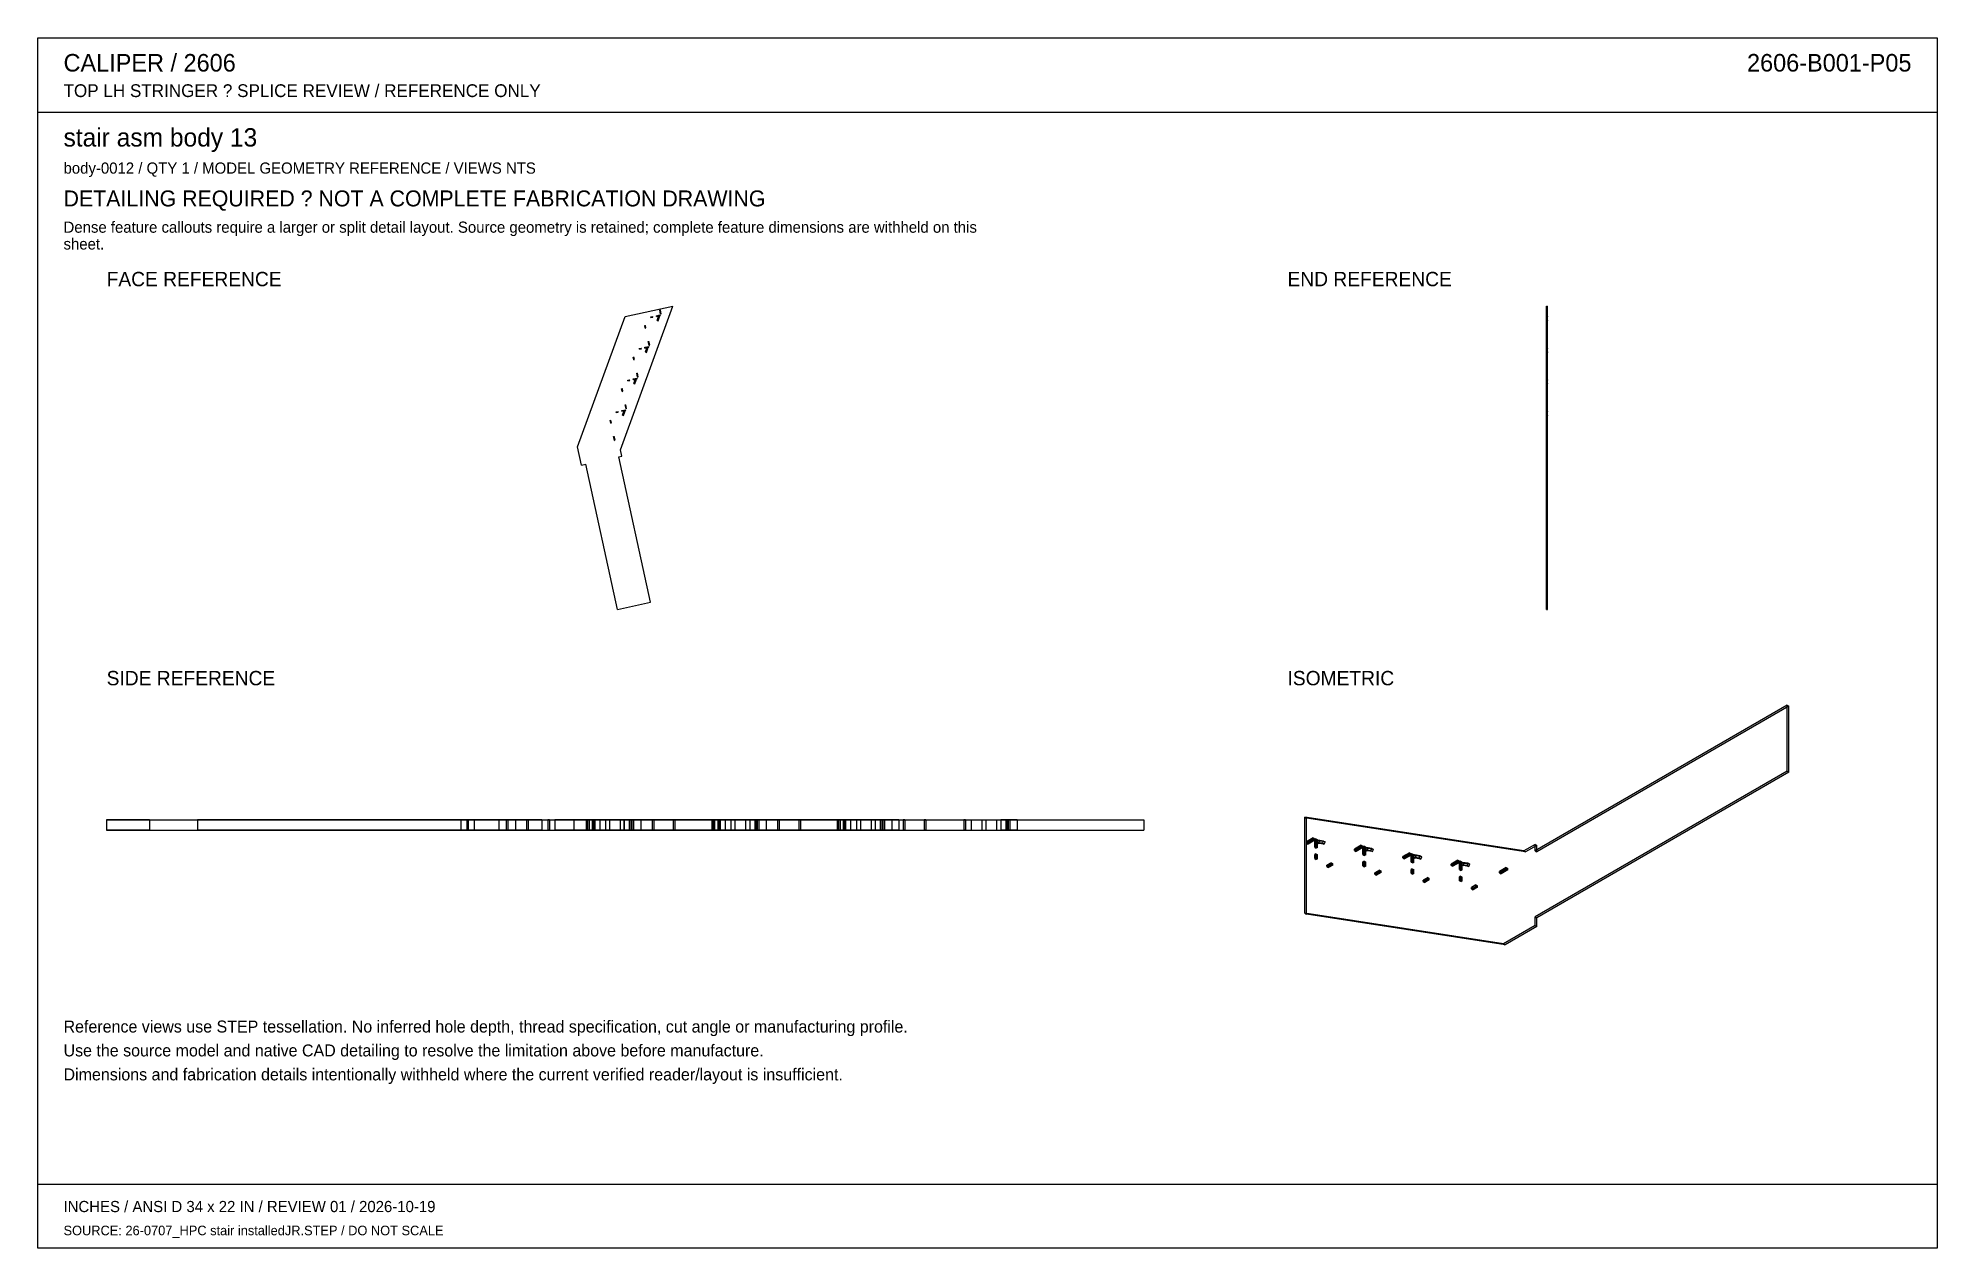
# Model space of a CAD drawing. Header units: inches. Extents: x 0.5 to 33.5, y 0.5 to 21.5.
import ezdxf
from ezdxf.enums import TextEntityAlignment as Align

# ---------------------------------------------------------------- set-up
doc = ezdxf.new("R2010")
doc.units = ezdxf.units.IN
doc.header["$MEASUREMENT"] = 0

msp = doc.modelspace()

# ---------------------------------------------------------------- linework, layer by layer
at = {"layer": 'OUTLINE'}
for p, q in [((0.472, 21.528), (33.528, 21.528)), ((0.472, 0.472), (0.472, 21.528)), ((33.528, 21.528), (33.528, 0.472)), ((0.472, 20.236), (33.528, 20.236)), ((10.612, 14.36), (11.525, 16.861)), ((10.612, 14.36), (11.525, 16.861)), ((10.692, 16.68), (11.525, 16.861)), ((10.692, 16.68), (11.525, 16.861)), ((26.728, 16.68), (26.728, 16.861)), ((26.728, 16.861), (26.745, 16.861)), ((26.728, 14.36), (26.728, 16.861)), ((26.745, 16.68), (26.745, 16.861)), ((26.745, 14.36), (26.745, 16.861)), ((9.864, 14.411), (10.692, 16.68)), ((9.864, 14.411), (10.692, 16.68)), ((11.139, 16.674), (11.173, 16.681)), ((11.139, 16.674), (11.173, 16.681)), ((11.142, 16.662), (11.139, 16.674)), ((11.142, 16.662), (11.139, 16.674)), ((11.142, 16.662), (11.176, 16.669)), ((11.142, 16.662), (11.176, 16.669)), ((11.176, 16.669), (11.173, 16.681)), ((11.176, 16.669), (11.173, 16.681)), ((11.237, 16.695), (11.304, 16.71)), ((11.237, 16.695), (11.304, 16.71)), ((11.239, 16.683), (11.237, 16.695)), ((11.239, 16.683), (11.237, 16.695)), ((11.239, 16.683), (11.306, 16.698)), ((11.239, 16.683), (11.306, 16.698)), ((11.248, 16.614), (11.272, 16.679)), ((11.248, 16.614), (11.272, 16.679)), ((11.248, 16.614), (11.265, 16.608)), ((11.248, 16.614), (11.265, 16.608)), ((11.265, 16.608), (11.289, 16.673)), ((11.265, 16.608), (11.289, 16.673)), ((11.272, 16.679), (11.289, 16.673)), ((11.272, 16.679), (11.289, 16.673)), ((11.296, 16.794), (11.308, 16.797)), ((11.296, 16.794), (11.308, 16.797)), ((11.31, 16.728), (11.296, 16.794)), ((11.31, 16.728), (11.296, 16.794)), ((11.306, 16.698), (11.304, 16.71)), ((11.306, 16.698), (11.304, 16.71)), ((11.322, 16.73), (11.308, 16.797)), ((11.322, 16.73), (11.308, 16.797)), ((11.31, 16.728), (11.322, 16.73)), ((11.31, 16.728), (11.322, 16.73)), ((26.728, 16.794), (26.728, 16.797)), ((26.728, 16.797), (26.745, 16.797)), ((26.728, 16.73), (26.728, 16.797)), ((26.728, 16.728), (26.728, 16.794)), ((26.728, 16.794), (26.745, 16.794)), ((26.728, 16.73), (26.745, 16.73)), ((26.728, 16.728), (26.728, 16.73)), ((26.728, 16.728), (26.745, 16.728)), ((26.728, 16.695), (26.728, 16.71)), ((26.728, 16.71), (26.745, 16.71)), ((26.728, 16.698), (26.728, 16.71)), ((26.728, 16.698), (26.745, 16.698)), ((26.728, 16.683), (26.728, 16.698)), ((26.728, 16.683), (26.728, 16.695)), ((26.728, 16.695), (26.745, 16.695)), ((26.728, 16.683), (26.745, 16.683)), ((26.728, 16.674), (26.728, 16.681)), ((26.728, 16.681), (26.745, 16.681)), ((26.728, 16.669), (26.728, 16.681)), ((26.728, 16.68), (26.745, 16.68)), ((26.728, 14.411), (26.728, 16.68)), ((26.728, 16.679), (26.745, 16.679)), ((26.728, 16.614), (26.728, 16.679)), ((26.728, 16.679), (26.728, 16.673)), ((26.728, 16.662), (26.728, 16.674)), ((26.728, 16.674), (26.745, 16.674)), ((26.728, 16.673), (26.745, 16.673)), ((26.728, 16.608), (26.728, 16.673)), ((26.728, 16.669), (26.745, 16.669)), ((26.728, 16.662), (26.728, 16.669)), ((26.728, 16.662), (26.745, 16.662)), ((26.728, 16.614), (26.728, 16.608)), ((26.728, 16.614), (26.745, 16.614)), ((26.728, 16.608), (26.745, 16.608)), ((26.745, 16.794), (26.745, 16.797)), ((26.745, 16.73), (26.745, 16.797)), ((26.745, 16.728), (26.745, 16.794)), ((26.745, 16.728), (26.745, 16.73)), ((26.745, 16.695), (26.745, 16.71)), ((26.745, 16.698), (26.745, 16.71)), ((26.745, 16.683), (26.745, 16.698)), ((26.745, 16.683), (26.745, 16.695)), ((26.745, 16.674), (26.745, 16.681)), ((26.745, 16.669), (26.745, 16.681)), ((26.745, 14.411), (26.745, 16.68)), ((26.745, 16.614), (26.745, 16.679)), ((26.745, 16.679), (26.745, 16.673)), ((26.745, 16.662), (26.745, 16.674)), ((26.745, 16.608), (26.745, 16.673)), ((26.745, 16.662), (26.745, 16.669)), ((26.745, 16.614), (26.745, 16.608)), ((11.034, 16.524), (11.046, 16.527)), ((11.034, 16.524), (11.046, 16.527)), ((11.044, 16.479), (11.034, 16.524)), ((11.044, 16.479), (11.034, 16.524)), ((11.044, 16.479), (11.055, 16.482)), ((11.044, 16.479), (11.055, 16.482)), ((11.055, 16.482), (11.046, 16.527)), ((11.055, 16.482), (11.046, 16.527)), ((11.095, 16.244), (11.107, 16.246)), ((11.095, 16.244), (11.107, 16.246)), ((11.109, 16.177), (11.095, 16.244)), ((11.109, 16.177), (11.095, 16.244)), ((11.121, 16.18), (11.107, 16.246)), ((11.121, 16.18), (11.107, 16.246)), ((26.728, 16.524), (26.728, 16.527)), ((26.728, 16.527), (26.745, 16.527)), ((26.728, 16.482), (26.728, 16.527)), ((26.728, 16.524), (26.745, 16.524)), ((26.728, 16.479), (26.728, 16.524)), ((26.728, 16.482), (26.745, 16.482)), ((26.728, 16.479), (26.728, 16.482)), ((26.728, 16.479), (26.745, 16.479)), ((26.728, 16.244), (26.728, 16.246)), ((26.728, 16.246), (26.745, 16.246)), ((26.728, 16.18), (26.728, 16.246)), ((26.728, 16.244), (26.745, 16.244)), ((26.728, 16.177), (26.728, 16.244)), ((26.745, 16.524), (26.745, 16.527)), ((26.745, 16.482), (26.745, 16.527)), ((26.745, 16.479), (26.745, 16.524)), ((26.745, 16.479), (26.745, 16.482)), ((26.745, 16.244), (26.745, 16.246)), ((26.745, 16.18), (26.745, 16.246)), ((26.745, 16.177), (26.745, 16.244)), ((10.833, 15.974), (10.845, 15.976)), ((10.833, 15.974), (10.845, 15.976)), ((10.843, 15.929), (10.833, 15.974)), ((10.843, 15.929), (10.833, 15.974)), ((10.843, 15.929), (10.854, 15.931)), ((10.843, 15.929), (10.854, 15.931)), ((10.854, 15.931), (10.845, 15.976)), ((10.854, 15.931), (10.845, 15.976)), ((10.938, 16.123), (10.972, 16.131)), ((10.938, 16.123), (10.972, 16.131)), ((10.941, 16.111), (10.938, 16.123)), ((10.941, 16.111), (10.938, 16.123)), ((10.941, 16.111), (10.975, 16.119)), ((10.941, 16.111), (10.975, 16.119)), ((10.975, 16.119), (10.972, 16.131)), ((10.975, 16.119), (10.972, 16.131)), ((11.036, 16.145), (11.103, 16.159)), ((11.036, 16.145), (11.103, 16.159)), ((11.038, 16.133), (11.036, 16.145)), ((11.038, 16.133), (11.036, 16.145)), ((11.038, 16.133), (11.105, 16.147)), ((11.038, 16.133), (11.105, 16.147)), ((11.047, 16.064), (11.071, 16.128)), ((11.047, 16.064), (11.071, 16.128)), ((11.047, 16.064), (11.065, 16.057)), ((11.047, 16.064), (11.065, 16.057)), ((11.065, 16.057), (11.088, 16.122)), ((11.065, 16.057), (11.088, 16.122)), ((11.071, 16.128), (11.088, 16.122)), ((11.071, 16.128), (11.088, 16.122)), ((11.105, 16.147), (11.103, 16.159)), ((11.105, 16.147), (11.103, 16.159)), ((11.109, 16.177), (11.121, 16.18)), ((11.109, 16.177), (11.121, 16.18)), ((26.728, 16.18), (26.745, 16.18)), ((26.728, 16.177), (26.728, 16.18)), ((26.728, 16.177), (26.745, 16.177)), ((26.728, 16.145), (26.728, 16.159)), ((26.728, 16.159), (26.745, 16.159)), ((26.728, 16.147), (26.728, 16.159)), ((26.728, 16.147), (26.745, 16.147)), ((26.728, 16.133), (26.728, 16.147)), ((26.728, 16.133), (26.728, 16.145)), ((26.728, 16.145), (26.745, 16.145)), ((26.728, 16.133), (26.745, 16.133)), ((26.728, 16.123), (26.728, 16.131)), ((26.728, 16.131), (26.745, 16.131)), ((26.728, 16.119), (26.728, 16.131)), ((26.728, 16.128), (26.745, 16.128)), ((26.728, 16.064), (26.728, 16.128)), ((26.728, 16.128), (26.728, 16.122)), ((26.728, 16.111), (26.728, 16.123)), ((26.728, 16.123), (26.745, 16.123)), ((26.728, 16.122), (26.745, 16.122)), ((26.728, 16.057), (26.728, 16.122)), ((26.728, 16.119), (26.745, 16.119)), ((26.728, 16.111), (26.728, 16.119)), ((26.728, 16.111), (26.745, 16.111)), ((26.728, 16.064), (26.728, 16.057)), ((26.728, 16.064), (26.745, 16.064)), ((26.728, 16.057), (26.745, 16.057)), ((26.728, 15.974), (26.728, 15.976)), ((26.728, 15.976), (26.745, 15.976)), ((26.728, 15.931), (26.728, 15.976)), ((26.728, 15.974), (26.745, 15.974)), ((26.728, 15.929), (26.728, 15.974)), ((26.728, 15.931), (26.745, 15.931)), ((26.728, 15.929), (26.728, 15.931)), ((26.728, 15.929), (26.745, 15.929)), ((26.745, 16.177), (26.745, 16.18)), ((26.745, 16.145), (26.745, 16.159)), ((26.745, 16.147), (26.745, 16.159)), ((26.745, 16.133), (26.745, 16.147)), ((26.745, 16.133), (26.745, 16.145)), ((26.745, 16.123), (26.745, 16.131)), ((26.745, 16.119), (26.745, 16.131)), ((26.745, 16.064), (26.745, 16.128)), ((26.745, 16.128), (26.745, 16.122)), ((26.745, 16.111), (26.745, 16.123)), ((26.745, 16.057), (26.745, 16.122)), ((26.745, 16.111), (26.745, 16.119)), ((26.745, 16.064), (26.745, 16.057)), ((26.745, 15.974), (26.745, 15.976)), ((26.745, 15.931), (26.745, 15.976)), ((26.745, 15.929), (26.745, 15.974)), ((26.745, 15.929), (26.745, 15.931)), ((10.737, 15.573), (10.771, 15.58)), ((10.737, 15.573), (10.771, 15.58)), ((10.74, 15.561), (10.737, 15.573)), ((10.74, 15.561), (10.737, 15.573)), ((10.74, 15.561), (10.774, 15.568)), ((10.74, 15.561), (10.774, 15.568)), ((10.774, 15.568), (10.771, 15.58)), ((10.774, 15.568), (10.771, 15.58)), ((10.835, 15.594), (10.902, 15.609)), ((10.835, 15.594), (10.902, 15.609)), ((10.838, 15.582), (10.835, 15.594)), ((10.838, 15.582), (10.835, 15.594)), ((10.838, 15.582), (10.904, 15.597)), ((10.838, 15.582), (10.904, 15.597)), ((10.846, 15.513), (10.87, 15.578)), ((10.846, 15.513), (10.87, 15.578)), ((10.864, 15.507), (10.887, 15.571)), ((10.864, 15.507), (10.887, 15.571)), ((10.87, 15.578), (10.887, 15.571)), ((10.87, 15.578), (10.887, 15.571)), ((10.894, 15.693), (10.906, 15.696)), ((10.894, 15.693), (10.906, 15.696)), ((10.908, 15.626), (10.894, 15.693)), ((10.908, 15.626), (10.894, 15.693)), ((10.904, 15.597), (10.902, 15.609)), ((10.904, 15.597), (10.902, 15.609)), ((10.92, 15.629), (10.906, 15.696)), ((10.92, 15.629), (10.906, 15.696)), ((10.908, 15.626), (10.92, 15.629)), ((10.908, 15.626), (10.92, 15.629)), ((26.728, 15.693), (26.728, 15.696)), ((26.728, 15.696), (26.745, 15.696)), ((26.728, 15.629), (26.728, 15.696)), ((26.728, 15.693), (26.745, 15.693)), ((26.728, 15.626), (26.728, 15.693)), ((26.728, 15.629), (26.745, 15.629)), ((26.728, 15.626), (26.728, 15.629)), ((26.728, 15.626), (26.745, 15.626)), ((26.728, 15.594), (26.728, 15.609)), ((26.728, 15.609), (26.745, 15.609)), ((26.728, 15.597), (26.728, 15.609)), ((26.728, 15.597), (26.745, 15.597)), ((26.728, 15.582), (26.728, 15.597)), ((26.728, 15.594), (26.745, 15.594)), ((26.728, 15.582), (26.728, 15.594)), ((26.728, 15.582), (26.745, 15.582)), ((26.728, 15.573), (26.728, 15.58)), ((26.728, 15.58), (26.745, 15.58)), ((26.728, 15.568), (26.728, 15.58)), ((26.728, 15.578), (26.745, 15.578)), ((26.728, 15.513), (26.728, 15.578)), ((26.728, 15.578), (26.728, 15.571)), ((26.728, 15.573), (26.745, 15.573)), ((26.728, 15.561), (26.728, 15.573)), ((26.728, 15.571), (26.745, 15.571)), ((26.728, 15.507), (26.728, 15.571)), ((26.728, 15.568), (26.745, 15.568)), ((26.728, 15.561), (26.728, 15.568)), ((26.728, 15.561), (26.745, 15.561)), ((26.745, 15.693), (26.745, 15.696)), ((26.745, 15.629), (26.745, 15.696)), ((26.745, 15.626), (26.745, 15.693)), ((26.745, 15.626), (26.745, 15.629)), ((26.745, 15.594), (26.745, 15.609)), ((26.745, 15.597), (26.745, 15.609)), ((26.745, 15.582), (26.745, 15.597)), ((26.745, 15.582), (26.745, 15.594)), ((26.745, 15.573), (26.745, 15.58)), ((26.745, 15.568), (26.745, 15.58)), ((26.745, 15.513), (26.745, 15.578)), ((26.745, 15.578), (26.745, 15.571)), ((26.745, 15.561), (26.745, 15.573)), ((26.745, 15.507), (26.745, 15.571)), ((26.745, 15.561), (26.745, 15.568)), ((10.632, 15.423), (10.644, 15.426)), ((10.632, 15.423), (10.644, 15.426)), ((10.642, 15.378), (10.632, 15.423)), ((10.642, 15.378), (10.632, 15.423)), ((10.642, 15.378), (10.654, 15.381)), ((10.642, 15.378), (10.654, 15.381)), ((10.654, 15.381), (10.644, 15.426)), ((10.654, 15.381), (10.644, 15.426)), ((10.846, 15.513), (10.864, 15.507)), ((10.846, 15.513), (10.864, 15.507)), ((26.728, 15.513), (26.728, 15.507)), ((26.728, 15.513), (26.745, 15.513)), ((26.728, 15.507), (26.745, 15.507)), ((26.728, 15.423), (26.728, 15.426)), ((26.728, 15.426), (26.745, 15.426)), ((26.728, 15.381), (26.728, 15.426)), ((26.728, 15.423), (26.745, 15.423)), ((26.728, 15.378), (26.728, 15.423)), ((26.728, 15.381), (26.745, 15.381)), ((26.728, 15.378), (26.728, 15.381)), ((26.728, 15.378), (26.745, 15.378)), ((26.745, 15.513), (26.745, 15.507)), ((26.745, 15.423), (26.745, 15.426)), ((26.745, 15.381), (26.745, 15.426)), ((26.745, 15.378), (26.745, 15.423)), ((26.745, 15.378), (26.745, 15.381)), ((10.431, 14.873), (10.443, 14.875)), ((10.431, 14.873), (10.443, 14.875)), ((10.453, 14.83), (10.443, 14.875)), ((10.453, 14.83), (10.443, 14.875)), ((10.537, 15.022), (10.57, 15.03)), ((10.537, 15.022), (10.57, 15.03)), ((10.539, 15.01), (10.537, 15.022)), ((10.539, 15.01), (10.537, 15.022)), ((10.539, 15.01), (10.573, 15.018)), ((10.539, 15.01), (10.573, 15.018)), ((10.573, 15.018), (10.57, 15.03)), ((10.573, 15.018), (10.57, 15.03)), ((10.634, 15.043), (10.701, 15.058)), ((10.634, 15.043), (10.701, 15.058)), ((10.637, 15.032), (10.634, 15.043)), ((10.637, 15.032), (10.634, 15.043)), ((10.637, 15.032), (10.703, 15.046)), ((10.637, 15.032), (10.703, 15.046)), ((10.646, 14.962), (10.669, 15.027)), ((10.646, 14.962), (10.669, 15.027)), ((10.646, 14.962), (10.663, 14.956)), ((10.646, 14.962), (10.663, 14.956)), ((10.663, 14.956), (10.686, 15.021)), ((10.663, 14.956), (10.686, 15.021)), ((10.669, 15.027), (10.686, 15.021)), ((10.669, 15.027), (10.686, 15.021)), ((10.693, 15.143), (10.705, 15.145)), ((10.693, 15.143), (10.705, 15.145)), ((10.708, 15.076), (10.693, 15.143)), ((10.708, 15.076), (10.693, 15.143)), ((10.703, 15.046), (10.701, 15.058)), ((10.703, 15.046), (10.701, 15.058)), ((10.719, 15.078), (10.705, 15.145)), ((10.719, 15.078), (10.705, 15.145)), ((10.708, 15.076), (10.719, 15.078)), ((10.708, 15.076), (10.719, 15.078)), ((26.728, 15.143), (26.728, 15.145)), ((26.728, 15.145), (26.745, 15.145)), ((26.728, 15.078), (26.728, 15.145)), ((26.728, 15.143), (26.745, 15.143)), ((26.728, 15.076), (26.728, 15.143)), ((26.728, 15.078), (26.745, 15.078)), ((26.728, 15.076), (26.728, 15.078)), ((26.728, 15.076), (26.745, 15.076)), ((26.728, 15.043), (26.728, 15.058)), ((26.728, 15.058), (26.745, 15.058)), ((26.728, 15.046), (26.728, 15.058)), ((26.728, 15.046), (26.745, 15.046)), ((26.728, 15.032), (26.728, 15.046)), ((26.728, 15.032), (26.728, 15.043)), ((26.728, 15.043), (26.745, 15.043)), ((26.728, 15.032), (26.745, 15.032)), ((26.728, 15.022), (26.728, 15.03)), ((26.728, 15.03), (26.745, 15.03)), ((26.728, 15.018), (26.728, 15.03)), ((26.728, 15.027), (26.745, 15.027)), ((26.728, 14.962), (26.728, 15.027)), ((26.728, 15.027), (26.728, 15.021)), ((26.728, 15.01), (26.728, 15.022)), ((26.728, 15.022), (26.745, 15.022)), ((26.728, 15.021), (26.745, 15.021)), ((26.728, 14.956), (26.728, 15.021)), ((26.728, 15.018), (26.745, 15.018)), ((26.728, 15.01), (26.728, 15.018)), ((26.728, 15.01), (26.745, 15.01)), ((26.728, 14.962), (26.745, 14.962)), ((26.728, 14.962), (26.728, 14.956)), ((26.728, 14.956), (26.745, 14.956)), ((26.728, 14.873), (26.728, 14.875)), ((26.728, 14.875), (26.745, 14.875)), ((26.728, 14.83), (26.728, 14.875)), ((26.745, 15.143), (26.745, 15.145)), ((26.745, 15.078), (26.745, 15.145)), ((26.745, 15.076), (26.745, 15.143)), ((26.745, 15.076), (26.745, 15.078)), ((26.745, 15.043), (26.745, 15.058)), ((26.745, 15.046), (26.745, 15.058)), ((26.745, 15.032), (26.745, 15.046)), ((26.745, 15.032), (26.745, 15.043)), ((26.745, 15.022), (26.745, 15.03)), ((26.745, 15.018), (26.745, 15.03)), ((26.745, 14.962), (26.745, 15.027)), ((26.745, 15.027), (26.745, 15.021)), ((26.745, 15.01), (26.745, 15.022)), ((26.745, 14.956), (26.745, 15.021)), ((26.745, 15.01), (26.745, 15.018)), ((26.745, 14.962), (26.745, 14.956)), ((26.745, 14.873), (26.745, 14.875)), ((26.745, 14.83), (26.745, 14.875)), ((10.441, 14.828), (10.431, 14.873)), ((10.441, 14.828), (10.431, 14.873)), ((10.441, 14.828), (10.453, 14.83)), ((10.441, 14.828), (10.453, 14.83)), ((10.492, 14.592), (10.504, 14.595)), ((10.492, 14.592), (10.504, 14.595)), ((10.507, 14.525), (10.492, 14.592)), ((10.507, 14.525), (10.492, 14.592)), ((10.518, 14.528), (10.504, 14.595)), ((10.518, 14.528), (10.504, 14.595)), ((26.728, 14.873), (26.745, 14.873)), ((26.728, 14.828), (26.728, 14.873)), ((26.728, 14.83), (26.745, 14.83)), ((26.728, 14.828), (26.728, 14.83)), ((26.728, 14.828), (26.745, 14.828)), ((26.728, 14.592), (26.728, 14.595)), ((26.728, 14.595), (26.745, 14.595)), ((26.728, 14.528), (26.728, 14.595)), ((26.728, 14.592), (26.745, 14.592)), ((26.728, 14.525), (26.728, 14.592)), ((26.745, 14.828), (26.745, 14.873)), ((26.745, 14.828), (26.745, 14.83)), ((26.745, 14.592), (26.745, 14.595)), ((26.745, 14.528), (26.745, 14.595)), ((26.745, 14.525), (26.745, 14.592)), ((9.933, 14.095), (9.864, 14.411)), ((9.933, 14.095), (9.864, 14.411)), ((10.507, 14.525), (10.518, 14.528)), ((10.507, 14.525), (10.518, 14.528)), ((10.581, 14.237), (10.636, 14.249)), ((10.581, 14.237), (10.636, 14.249)), ((11.133, 11.708), (10.581, 14.237)), ((11.133, 11.708), (10.581, 14.237)), ((10.636, 14.249), (10.612, 14.36)), ((10.636, 14.249), (10.612, 14.36)), ((26.728, 14.528), (26.745, 14.528)), ((26.728, 14.525), (26.728, 14.528)), ((26.728, 14.525), (26.745, 14.525)), ((26.728, 14.095), (26.728, 14.411)), ((26.728, 14.411), (26.745, 14.411)), ((26.728, 14.249), (26.728, 14.36)), ((26.728, 14.36), (26.745, 14.36)), ((26.728, 14.237), (26.728, 14.249)), ((26.728, 14.249), (26.745, 14.249)), ((26.728, 11.708), (26.728, 14.237)), ((26.728, 14.237), (26.745, 14.237)), ((26.745, 14.525), (26.745, 14.528)), ((26.745, 14.095), (26.745, 14.411)), ((26.745, 14.249), (26.745, 14.36)), ((26.745, 14.237), (26.745, 14.249)), ((26.745, 11.708), (26.745, 14.237)), ((9.933, 14.095), (10.01, 14.112)), ((9.933, 14.095), (10.01, 14.112)), ((10.561, 11.583), (10.01, 14.112)), ((10.561, 11.583), (10.01, 14.112)), ((26.728, 14.112), (26.745, 14.112)), ((26.728, 11.583), (26.728, 14.112)), ((26.728, 14.095), (26.728, 14.112)), ((26.728, 14.095), (26.745, 14.095)), ((26.745, 11.583), (26.745, 14.112)), ((26.745, 14.095), (26.745, 14.112)), ((10.561, 11.583), (11.133, 11.708)), ((10.561, 11.583), (11.133, 11.708)), ((26.728, 11.708), (26.745, 11.708)), ((26.728, 11.583), (26.728, 11.708)), ((26.728, 11.583), (26.745, 11.583)), ((26.745, 11.583), (26.745, 11.708)), ((30.92, 9.917), (26.531, 7.383)), ((30.92, 9.917), (30.949, 9.9)), ((30.92, 8.771), (30.92, 9.917)), ((30.949, 9.9), (26.56, 7.366)), ((30.949, 8.754), (30.949, 9.9)), ((30.92, 8.771), (26.531, 6.237)), ((30.949, 8.754), (26.56, 6.22)), ((30.92, 8.771), (30.949, 8.754)), ((22.524, 6.299), (22.524, 7.968)), ((22.524, 7.968), (22.552, 7.952)), ((26.338, 7.381), (22.524, 7.968)), ((22.552, 6.282), (22.552, 7.952)), ((26.366, 7.365), (22.552, 7.952)), ((1.667, 7.925), (10.668, 7.925)), ((2.414, 7.925), (1.667, 7.925)), ((1.667, 7.925), (1.667, 7.742)), ((1.667, 7.742), (10.668, 7.742)), ((2.414, 7.742), (1.667, 7.742)), ((2.414, 7.925), (3.251, 7.925)), ((2.414, 7.925), (2.414, 7.742)), ((2.414, 7.742), (3.251, 7.742)), ((3.251, 7.925), (3.251, 7.742)), ((9.241, 7.925), (3.251, 7.925)), ((9.241, 7.742), (3.251, 7.742)), ((7.83, 7.925), (7.83, 7.742)), ((7.936, 7.925), (7.83, 7.925)), ((7.83, 7.925), (7.959, 7.925)), ((7.936, 7.742), (7.83, 7.742)), ((7.83, 7.742), (7.959, 7.742)), ((7.936, 7.925), (7.936, 7.742)), ((7.936, 7.925), (8.065, 7.925)), ((7.936, 7.742), (8.065, 7.742)), ((7.959, 7.925), (7.959, 7.742)), ((8.065, 7.925), (7.959, 7.925)), ((8.065, 7.742), (7.959, 7.742)), ((8.065, 7.925), (8.065, 7.742)), ((8.494, 7.925), (8.494, 7.742)), ((8.652, 7.925), (8.494, 7.925)), ((8.494, 7.925), (8.623, 7.925)), ((8.652, 7.742), (8.494, 7.742)), ((8.494, 7.742), (8.623, 7.742)), ((8.623, 7.925), (8.623, 7.742)), ((8.782, 7.925), (8.623, 7.925)), ((8.782, 7.742), (8.623, 7.742)), ((8.652, 7.925), (8.652, 7.742)), ((8.652, 7.925), (8.782, 7.925)), ((8.652, 7.742), (8.782, 7.742)), ((8.782, 7.925), (8.782, 7.742)), ((9.006, 7.925), (8.978, 7.925)), ((8.978, 7.925), (8.978, 7.742)), ((8.978, 7.925), (9.346, 7.925)), ((9.006, 7.742), (8.978, 7.742)), ((8.978, 7.742), (9.346, 7.742)), ((9.006, 7.925), (9.006, 7.742)), ((9.006, 7.925), (9.374, 7.925)), ((9.006, 7.742), (9.374, 7.742)), ((9.241, 7.925), (9.241, 7.742)), ((9.241, 7.925), (15.456, 7.925)), ((9.241, 7.742), (15.456, 7.742)), ((9.346, 7.925), (9.346, 7.742)), ((9.374, 7.925), (9.346, 7.925)), ((9.374, 7.742), (9.346, 7.742)), ((9.374, 7.925), (9.374, 7.742)), ((15.456, 7.925), (9.466, 7.925)), ((9.466, 7.925), (9.466, 7.742)), ((9.466, 7.925), (10.064, 7.925)), ((15.456, 7.742), (9.466, 7.742)), ((9.466, 7.742), (10.064, 7.742)), ((10.064, 7.925), (9.8, 7.925)), ((9.8, 7.925), (19.722, 7.925)), ((9.8, 7.925), (9.8, 7.742)), ((10.064, 7.742), (9.8, 7.742)), ((9.8, 7.742), (19.722, 7.742)), ((10.014, 7.925), (10.014, 7.742)), ((10.121, 7.925), (10.014, 7.925)), ((10.014, 7.925), (10.143, 7.925)), ((10.121, 7.742), (10.014, 7.742)), ((10.014, 7.742), (10.143, 7.742)), ((10.065, 7.925), (10.037, 7.925)), ((10.037, 7.925), (10.037, 7.742)), ((10.037, 7.925), (10.764, 7.925)), ((10.065, 7.742), (10.037, 7.742)), ((10.037, 7.742), (10.764, 7.742)), ((10.064, 7.925), (10.064, 7.742)), ((10.065, 7.925), (10.065, 7.742)), ((10.065, 7.925), (10.792, 7.925)), ((10.065, 7.742), (10.792, 7.742)), ((10.121, 7.925), (10.121, 7.742)), ((10.121, 7.925), (10.25, 7.925)), ((10.121, 7.742), (10.25, 7.742)), ((10.143, 7.925), (10.143, 7.742)), ((10.25, 7.925), (10.143, 7.925)), ((10.25, 7.742), (10.143, 7.742)), ((10.163, 7.925), (10.163, 7.742)), ((10.163, 7.925), (10.349, 7.925)), ((10.163, 7.925), (10.419, 7.925)), ((10.163, 7.742), (10.349, 7.742)), ((10.163, 7.742), (10.419, 7.742)), ((10.25, 7.925), (10.25, 7.742)), ((10.349, 7.925), (10.349, 7.742)), ((10.349, 7.925), (10.605, 7.925)), ((10.349, 7.742), (10.605, 7.742)), ((10.419, 7.925), (10.419, 7.742)), ((10.419, 7.925), (10.605, 7.925)), ((10.419, 7.742), (10.605, 7.742)), ((10.605, 7.925), (10.605, 7.742)), ((10.668, 7.925), (19.722, 7.925)), ((10.668, 7.925), (10.668, 7.742)), ((10.668, 7.742), (19.722, 7.742)), ((10.678, 7.925), (10.678, 7.742)), ((10.837, 7.925), (10.678, 7.925)), ((10.678, 7.925), (10.808, 7.925)), ((10.837, 7.742), (10.678, 7.742)), ((10.678, 7.742), (10.808, 7.742)), ((10.764, 7.925), (10.764, 7.742)), ((10.792, 7.925), (10.764, 7.925)), ((10.792, 7.742), (10.764, 7.742)), ((10.792, 7.925), (10.792, 7.742)), ((10.808, 7.925), (10.808, 7.742)), ((10.966, 7.925), (10.808, 7.925)), ((10.966, 7.742), (10.808, 7.742)), ((10.837, 7.925), (10.837, 7.742)), ((10.837, 7.925), (10.966, 7.925)), ((10.837, 7.742), (10.966, 7.742)), ((10.966, 7.925), (10.966, 7.742)), ((11.162, 7.925), (11.162, 7.742)), ((11.19, 7.925), (11.162, 7.925)), ((11.162, 7.925), (11.53, 7.925)), ((11.19, 7.742), (11.162, 7.742)), ((11.162, 7.742), (11.53, 7.742)), ((11.19, 7.925), (11.19, 7.742)), ((11.19, 7.925), (11.558, 7.925)), ((11.19, 7.742), (11.558, 7.742)), ((11.53, 7.925), (11.53, 7.742)), ((11.558, 7.925), (11.53, 7.925)), ((11.558, 7.742), (11.53, 7.742)), ((11.558, 7.925), (11.558, 7.742)), ((12.199, 7.925), (12.199, 7.742)), ((12.305, 7.925), (12.199, 7.925)), ((12.199, 7.925), (12.328, 7.925)), ((12.305, 7.742), (12.199, 7.742)), ((12.199, 7.742), (12.328, 7.742)), ((12.222, 7.925), (12.222, 7.742)), ((12.25, 7.925), (12.222, 7.925)), ((12.222, 7.925), (12.948, 7.925)), ((12.25, 7.742), (12.222, 7.742)), ((12.222, 7.742), (12.948, 7.742)), ((12.25, 7.925), (12.25, 7.742)), ((12.25, 7.925), (12.976, 7.925)), ((12.25, 7.742), (12.976, 7.742)), ((12.305, 7.925), (12.305, 7.742)), ((12.305, 7.925), (12.434, 7.925)), ((12.305, 7.742), (12.434, 7.742)), ((12.328, 7.925), (12.328, 7.742)), ((12.434, 7.925), (12.328, 7.925)), ((12.434, 7.742), (12.328, 7.742)), ((12.347, 7.925), (12.533, 7.925)), ((12.347, 7.925), (12.347, 7.742)), ((12.347, 7.925), (12.604, 7.925)), ((12.347, 7.742), (12.533, 7.742)), ((12.347, 7.742), (12.604, 7.742)), ((12.434, 7.925), (12.434, 7.742)), ((12.533, 7.925), (12.533, 7.742)), ((12.533, 7.925), (12.79, 7.925)), ((12.533, 7.742), (12.79, 7.742)), ((12.604, 7.925), (12.604, 7.742)), ((12.604, 7.925), (12.79, 7.925)), ((12.604, 7.742), (12.79, 7.742)), ((12.79, 7.925), (12.79, 7.742)), ((12.863, 7.925), (12.863, 7.742)), ((13.021, 7.925), (12.863, 7.925)), ((12.863, 7.925), (12.992, 7.925)), ((13.021, 7.742), (12.863, 7.742)), ((12.863, 7.742), (12.992, 7.742)), ((12.948, 7.925), (12.948, 7.742)), ((12.976, 7.925), (12.948, 7.925)), ((12.976, 7.742), (12.948, 7.742)), ((12.976, 7.925), (12.976, 7.742)), ((12.992, 7.925), (12.992, 7.742)), ((13.15, 7.925), (12.992, 7.925)), ((13.15, 7.742), (12.992, 7.742)), ((13.021, 7.925), (13.021, 7.742)), ((13.021, 7.925), (13.15, 7.925)), ((13.021, 7.742), (13.15, 7.742)), ((13.15, 7.925), (13.15, 7.742)), ((13.375, 7.925), (13.346, 7.925)), ((13.346, 7.925), (13.346, 7.742)), ((13.346, 7.925), (13.715, 7.925)), ((13.375, 7.742), (13.346, 7.742)), ((13.346, 7.742), (13.715, 7.742)), ((13.375, 7.925), (13.375, 7.742)), ((13.375, 7.925), (13.743, 7.925)), ((13.375, 7.742), (13.743, 7.742)), ((13.715, 7.925), (13.715, 7.742)), ((13.743, 7.925), (13.715, 7.925)), ((13.743, 7.742), (13.715, 7.742)), ((13.743, 7.925), (13.743, 7.742)), ((14.383, 7.925), (14.383, 7.742)), ((14.489, 7.925), (14.383, 7.925)), ((14.383, 7.925), (14.512, 7.925)), ((14.489, 7.742), (14.383, 7.742)), ((14.383, 7.742), (14.512, 7.742)), ((14.434, 7.925), (14.406, 7.925)), ((14.406, 7.925), (14.406, 7.742)), ((14.406, 7.925), (15.133, 7.925)), ((14.434, 7.742), (14.406, 7.742)), ((14.406, 7.742), (15.133, 7.742)), ((14.434, 7.925), (14.434, 7.742)), ((14.434, 7.925), (15.161, 7.925)), ((14.434, 7.742), (15.161, 7.742)), ((14.489, 7.925), (14.489, 7.742)), ((14.489, 7.925), (14.618, 7.925)), ((14.489, 7.742), (14.618, 7.742)), ((14.512, 7.925), (14.512, 7.742)), ((14.618, 7.925), (14.512, 7.925)), ((14.618, 7.742), (14.512, 7.742)), ((14.531, 7.925), (14.718, 7.925)), ((14.531, 7.925), (14.531, 7.742)), ((14.531, 7.925), (14.788, 7.925)), ((14.531, 7.742), (14.718, 7.742)), ((14.531, 7.742), (14.788, 7.742)), ((14.618, 7.925), (14.618, 7.742)), ((14.718, 7.925), (14.718, 7.742)), ((14.718, 7.925), (14.974, 7.925)), ((14.718, 7.742), (14.974, 7.742)), ((14.788, 7.925), (14.788, 7.742)), ((14.788, 7.925), (14.974, 7.925)), ((14.788, 7.742), (14.974, 7.742)), ((14.974, 7.925), (14.974, 7.742)), ((15.047, 7.925), (15.047, 7.742)), ((15.206, 7.925), (15.047, 7.925)), ((15.047, 7.925), (15.176, 7.925)), ((15.206, 7.742), (15.047, 7.742)), ((15.047, 7.742), (15.176, 7.742)), ((15.133, 7.925), (15.133, 7.742)), ((15.161, 7.925), (15.133, 7.925)), ((15.161, 7.742), (15.133, 7.742)), ((15.161, 7.925), (15.161, 7.742)), ((15.176, 7.925), (15.176, 7.742)), ((15.335, 7.925), (15.176, 7.925)), ((15.335, 7.742), (15.176, 7.742)), ((15.206, 7.925), (15.206, 7.742)), ((15.206, 7.925), (15.335, 7.925)), ((15.206, 7.742), (15.335, 7.742)), ((15.335, 7.925), (15.335, 7.742)), ((15.456, 7.925), (15.456, 7.742)), ((15.559, 7.925), (15.531, 7.925)), ((15.531, 7.925), (15.531, 7.742)), ((15.531, 7.925), (15.899, 7.925)), ((15.559, 7.742), (15.531, 7.742)), ((15.531, 7.742), (15.899, 7.742)), ((15.559, 7.925), (15.559, 7.742)), ((15.559, 7.925), (15.927, 7.925)), ((15.559, 7.742), (15.927, 7.742)), ((15.899, 7.925), (15.899, 7.742)), ((15.927, 7.925), (15.899, 7.925)), ((15.927, 7.742), (15.899, 7.742)), ((15.927, 7.925), (15.927, 7.742)), ((16.618, 7.925), (16.59, 7.925)), ((16.59, 7.925), (16.59, 7.742)), ((16.59, 7.925), (17.317, 7.925)), ((16.618, 7.742), (16.59, 7.742)), ((16.59, 7.742), (17.317, 7.742)), ((16.618, 7.925), (16.618, 7.742)), ((16.618, 7.925), (17.345, 7.925)), ((16.618, 7.742), (17.345, 7.742)), ((16.716, 7.925), (16.902, 7.925)), ((16.716, 7.925), (16.716, 7.742)), ((16.716, 7.925), (16.973, 7.925)), ((16.716, 7.742), (16.902, 7.742)), ((16.716, 7.742), (16.973, 7.742)), ((16.902, 7.925), (16.902, 7.742)), ((16.902, 7.925), (17.159, 7.925)), ((16.902, 7.742), (17.159, 7.742)), ((16.973, 7.925), (16.973, 7.742)), ((16.973, 7.925), (17.159, 7.925)), ((16.973, 7.742), (17.159, 7.742)), ((17.159, 7.925), (17.159, 7.742)), ((17.39, 7.925), (17.232, 7.925)), ((17.232, 7.925), (17.232, 7.742)), ((17.232, 7.925), (17.361, 7.925)), ((17.39, 7.742), (17.232, 7.742)), ((17.232, 7.742), (17.361, 7.742)), ((17.317, 7.925), (17.317, 7.742)), ((17.345, 7.925), (17.317, 7.925)), ((17.345, 7.742), (17.317, 7.742)), ((17.345, 7.925), (17.345, 7.742)), ((17.361, 7.925), (17.361, 7.742)), ((17.519, 7.925), (17.361, 7.925)), ((17.519, 7.742), (17.361, 7.742)), ((17.39, 7.925), (17.39, 7.742)), ((17.39, 7.925), (17.519, 7.925)), ((17.39, 7.742), (17.519, 7.742)), ((17.519, 7.925), (17.519, 7.742)), ((19.722, 7.925), (19.722, 7.742)), ((22.668, 7.609), (22.551, 7.542)), ((22.668, 7.609), (22.696, 7.592)), ((22.668, 7.585), (22.668, 7.609)), ((22.668, 7.585), (22.551, 7.518)), ((22.551, 7.518), (22.551, 7.542)), ((22.551, 7.542), (22.58, 7.525)), ((22.551, 7.518), (22.58, 7.502)), ((22.696, 7.592), (22.58, 7.525)), ((22.696, 7.569), (22.58, 7.502)), ((22.58, 7.502), (22.58, 7.525)), ((22.668, 7.585), (22.696, 7.569)), ((22.715, 7.592), (22.695, 7.58)), ((22.695, 7.446), (22.695, 7.58)), ((22.695, 7.58), (22.723, 7.564)), ((22.715, 7.458), (22.695, 7.446)), ((22.695, 7.446), (22.723, 7.43)), ((22.715, 7.331), (22.695, 7.319)), ((22.695, 7.251), (22.695, 7.319)), ((22.695, 7.319), (22.723, 7.302)), ((22.696, 7.569), (22.696, 7.592)), ((22.715, 7.592), (22.744, 7.576)), ((22.715, 7.458), (22.715, 7.592)), ((22.715, 7.458), (22.744, 7.442)), ((22.715, 7.331), (22.744, 7.314)), ((22.715, 7.263), (22.715, 7.331)), ((22.744, 7.576), (22.723, 7.564)), ((22.723, 7.43), (22.723, 7.564)), ((22.744, 7.442), (22.723, 7.43)), ((22.744, 7.314), (22.723, 7.302)), ((22.723, 7.235), (22.723, 7.302)), ((22.734, 7.53), (22.751, 7.57)), ((22.734, 7.53), (22.763, 7.513)), ((22.833, 7.515), (22.734, 7.53)), ((22.744, 7.442), (22.744, 7.576)), ((22.744, 7.247), (22.744, 7.314)), ((22.751, 7.57), (22.78, 7.553)), ((22.85, 7.554), (22.751, 7.57)), ((22.763, 7.513), (22.78, 7.553)), ((22.862, 7.498), (22.763, 7.513)), ((22.878, 7.538), (22.78, 7.553)), ((22.833, 7.515), (22.85, 7.554)), ((22.833, 7.515), (22.862, 7.498)), ((22.85, 7.554), (22.878, 7.538)), ((22.862, 7.498), (22.878, 7.538)), ((23.507, 7.48), (23.391, 7.413)), ((23.507, 7.456), (23.391, 7.389)), ((23.391, 7.389), (23.391, 7.413)), ((23.391, 7.413), (23.42, 7.396)), ((23.391, 7.389), (23.42, 7.372)), ((23.536, 7.463), (23.42, 7.396)), ((23.536, 7.439), (23.42, 7.372)), ((23.42, 7.372), (23.42, 7.396)), ((23.507, 7.48), (23.536, 7.463)), ((23.507, 7.456), (23.507, 7.48)), ((23.507, 7.456), (23.536, 7.439)), ((23.555, 7.463), (23.534, 7.451)), ((23.534, 7.317), (23.534, 7.451)), ((23.534, 7.451), (23.563, 7.435)), ((23.555, 7.329), (23.534, 7.317)), ((23.534, 7.317), (23.563, 7.301)), ((23.536, 7.439), (23.536, 7.463)), ((23.555, 7.463), (23.583, 7.447)), ((23.555, 7.329), (23.555, 7.463)), ((23.555, 7.329), (23.583, 7.313)), ((23.583, 7.447), (23.563, 7.435)), ((23.563, 7.301), (23.563, 7.435)), ((23.583, 7.313), (23.563, 7.301)), ((23.574, 7.401), (23.591, 7.44)), ((23.574, 7.401), (23.603, 7.384)), ((23.673, 7.385), (23.574, 7.401)), ((23.583, 7.313), (23.583, 7.447)), ((23.591, 7.44), (23.619, 7.424)), ((23.689, 7.425), (23.591, 7.44)), ((23.603, 7.384), (23.619, 7.424)), ((23.701, 7.369), (23.603, 7.384)), ((23.718, 7.409), (23.619, 7.424)), ((23.673, 7.385), (23.689, 7.425)), ((23.673, 7.385), (23.701, 7.369)), ((23.689, 7.425), (23.718, 7.409)), ((23.701, 7.369), (23.718, 7.409)), ((24.347, 7.35), (24.231, 7.283)), ((24.347, 7.327), (24.231, 7.26)), ((24.231, 7.26), (24.231, 7.283)), ((24.231, 7.283), (24.259, 7.267)), ((24.375, 7.334), (24.259, 7.267)), ((24.375, 7.31), (24.259, 7.243)), ((24.347, 7.35), (24.375, 7.334)), ((24.347, 7.327), (24.347, 7.35)), ((24.347, 7.327), (24.375, 7.31)), ((24.394, 7.334), (24.374, 7.322)), ((24.374, 7.188), (24.374, 7.322)), ((24.374, 7.322), (24.402, 7.305)), ((24.375, 7.31), (24.375, 7.334)), ((24.394, 7.334), (24.423, 7.317)), ((24.394, 7.2), (24.394, 7.334)), ((24.423, 7.317), (24.402, 7.305)), ((24.402, 7.172), (24.402, 7.305)), ((24.414, 7.271), (24.43, 7.311)), ((24.423, 7.183), (24.423, 7.317)), ((24.43, 7.311), (24.459, 7.295)), ((24.529, 7.296), (24.43, 7.311)), ((24.442, 7.255), (24.459, 7.295)), ((24.558, 7.279), (24.459, 7.295)), ((24.512, 7.256), (24.529, 7.296)), ((24.529, 7.296), (24.558, 7.279)), ((24.541, 7.24), (24.558, 7.279)), ((26.531, 7.493), (26.338, 7.381)), ((26.338, 7.381), (26.366, 7.365)), ((26.56, 7.476), (26.366, 7.365)), ((26.531, 7.383), (26.531, 7.493)), ((26.531, 7.493), (26.56, 7.476)), ((26.531, 7.383), (26.56, 7.366)), ((26.56, 7.366), (26.56, 7.476)), ((22.715, 7.263), (22.695, 7.251)), ((22.695, 7.251), (22.723, 7.235)), ((22.715, 7.263), (22.744, 7.247)), ((22.744, 7.247), (22.723, 7.235)), ((22.982, 7.177), (22.905, 7.132)), ((22.982, 7.153), (22.905, 7.108)), ((22.905, 7.108), (22.905, 7.132)), ((22.905, 7.132), (22.933, 7.115)), ((22.905, 7.108), (22.933, 7.091)), ((23.011, 7.16), (22.933, 7.115)), ((23.011, 7.136), (22.933, 7.091)), ((22.933, 7.091), (22.933, 7.115)), ((22.982, 7.177), (23.011, 7.16)), ((22.982, 7.153), (22.982, 7.177)), ((22.982, 7.153), (23.011, 7.136)), ((23.011, 7.136), (23.011, 7.16)), ((23.555, 7.202), (23.534, 7.19)), ((23.534, 7.122), (23.534, 7.19)), ((23.534, 7.19), (23.563, 7.173)), ((23.555, 7.134), (23.534, 7.122)), ((23.534, 7.122), (23.563, 7.105)), ((23.555, 7.202), (23.583, 7.185)), ((23.555, 7.134), (23.555, 7.202)), ((23.555, 7.134), (23.583, 7.117)), ((23.583, 7.185), (23.563, 7.173)), ((23.563, 7.105), (23.563, 7.173)), ((23.583, 7.117), (23.563, 7.105)), ((23.583, 7.117), (23.583, 7.185)), ((23.822, 7.047), (23.744, 7.003)), ((23.822, 7.024), (23.744, 6.979)), ((23.744, 6.979), (23.744, 7.003)), ((23.744, 7.003), (23.773, 6.986)), ((23.744, 6.979), (23.773, 6.962)), ((23.851, 7.031), (23.773, 6.986)), ((23.851, 7.007), (23.773, 6.962)), ((23.773, 6.962), (23.773, 6.986)), ((23.822, 7.047), (23.851, 7.031)), ((23.822, 7.024), (23.822, 7.047)), ((23.822, 7.024), (23.851, 7.007)), ((23.851, 7.007), (23.851, 7.031)), ((24.231, 7.26), (24.259, 7.243)), ((24.259, 7.243), (24.259, 7.267)), ((24.394, 7.2), (24.374, 7.188)), ((24.374, 7.188), (24.402, 7.172)), ((24.394, 7.073), (24.374, 7.061)), ((24.374, 6.993), (24.374, 7.061)), ((24.374, 7.061), (24.402, 7.044)), ((24.394, 7.005), (24.374, 6.993)), ((24.374, 6.993), (24.402, 6.976)), ((24.394, 7.2), (24.423, 7.183)), ((24.394, 7.073), (24.423, 7.056)), ((24.394, 7.005), (24.394, 7.073)), ((24.394, 7.005), (24.423, 6.988)), ((24.423, 7.183), (24.402, 7.172)), ((24.423, 7.056), (24.402, 7.044)), ((24.402, 6.976), (24.402, 7.044)), ((24.423, 6.988), (24.402, 6.976)), ((24.414, 7.271), (24.442, 7.255)), ((24.512, 7.256), (24.414, 7.271)), ((24.423, 6.988), (24.423, 7.056)), ((24.541, 7.24), (24.442, 7.255)), ((24.512, 7.256), (24.541, 7.24)), ((25.186, 7.221), (25.07, 7.154)), ((25.186, 7.197), (25.07, 7.13)), ((25.07, 7.13), (25.07, 7.154)), ((25.07, 7.154), (25.099, 7.138)), ((25.07, 7.13), (25.099, 7.114)), ((25.215, 7.205), (25.099, 7.138)), ((25.215, 7.181), (25.099, 7.114)), ((25.099, 7.114), (25.099, 7.138)), ((25.186, 7.221), (25.215, 7.205)), ((25.186, 7.197), (25.186, 7.221)), ((25.186, 7.197), (25.215, 7.181)), ((25.234, 7.205), (25.214, 7.193)), ((25.214, 7.059), (25.214, 7.193)), ((25.214, 7.193), (25.242, 7.176)), ((25.234, 7.071), (25.214, 7.059)), ((25.214, 7.059), (25.242, 7.042)), ((25.234, 6.943), (25.214, 6.931)), ((25.215, 7.181), (25.215, 7.205)), ((25.234, 7.205), (25.263, 7.188)), ((25.234, 7.071), (25.234, 7.205)), ((25.234, 7.071), (25.263, 7.054)), ((25.234, 6.943), (25.263, 6.927)), ((25.234, 6.875), (25.234, 6.943)), ((25.263, 7.188), (25.242, 7.176)), ((25.242, 7.042), (25.242, 7.176)), ((25.263, 7.054), (25.242, 7.042)), ((25.253, 7.142), (25.27, 7.182)), ((25.253, 7.142), (25.282, 7.126)), ((25.352, 7.127), (25.253, 7.142)), ((25.263, 7.054), (25.263, 7.188)), ((25.27, 7.182), (25.298, 7.165)), ((25.369, 7.167), (25.27, 7.182)), ((25.282, 7.126), (25.298, 7.165)), ((25.381, 7.111), (25.282, 7.126)), ((25.397, 7.15), (25.298, 7.165)), ((25.352, 7.127), (25.369, 7.167)), ((25.352, 7.127), (25.381, 7.111)), ((25.369, 7.167), (25.397, 7.15)), ((25.381, 7.111), (25.397, 7.15)), ((26.026, 7.092), (25.91, 7.025)), ((26.026, 7.068), (25.91, 7.001)), ((25.91, 7.001), (25.91, 7.025)), ((25.91, 7.025), (25.939, 7.009)), ((25.91, 7.001), (25.939, 6.985)), ((26.055, 7.076), (25.939, 7.009)), ((26.055, 7.052), (25.939, 6.985)), ((25.939, 6.985), (25.939, 7.009)), ((26.026, 7.092), (26.055, 7.076)), ((26.026, 7.068), (26.026, 7.092)), ((26.026, 7.068), (26.055, 7.052)), ((26.055, 7.052), (26.055, 7.076)), ((24.662, 6.918), (24.584, 6.873)), ((24.662, 6.894), (24.584, 6.85)), ((24.584, 6.85), (24.584, 6.873)), ((24.584, 6.873), (24.612, 6.857)), ((24.584, 6.85), (24.612, 6.833)), ((24.69, 6.902), (24.612, 6.857)), ((24.69, 6.878), (24.612, 6.833)), ((24.612, 6.833), (24.612, 6.857)), ((24.662, 6.918), (24.69, 6.902)), ((24.662, 6.894), (24.662, 6.918)), ((24.662, 6.894), (24.69, 6.878)), ((24.69, 6.878), (24.69, 6.902)), ((25.214, 6.864), (25.214, 6.931)), ((25.214, 6.931), (25.242, 6.915)), ((25.234, 6.875), (25.214, 6.864)), ((25.214, 6.864), (25.242, 6.847)), ((25.234, 6.875), (25.263, 6.859)), ((25.263, 6.927), (25.242, 6.915)), ((25.242, 6.847), (25.242, 6.915)), ((25.263, 6.859), (25.242, 6.847)), ((25.263, 6.859), (25.263, 6.927)), ((25.501, 6.789), (25.423, 6.744)), ((25.501, 6.765), (25.423, 6.72)), ((25.423, 6.72), (25.423, 6.744)), ((25.423, 6.744), (25.452, 6.728)), ((25.423, 6.72), (25.452, 6.704)), ((25.53, 6.773), (25.452, 6.728)), ((25.53, 6.749), (25.452, 6.704)), ((25.452, 6.704), (25.452, 6.728)), ((25.501, 6.789), (25.53, 6.773)), ((25.501, 6.765), (25.501, 6.789)), ((25.501, 6.765), (25.53, 6.749)), ((25.53, 6.749), (25.53, 6.773)), ((22.524, 6.299), (22.552, 6.282)), ((25.983, 5.767), (22.524, 6.299)), ((26.012, 5.75), (22.552, 6.282)), ((26.531, 6.083), (25.983, 5.767)), ((26.56, 6.066), (26.012, 5.75)), ((26.531, 6.237), (26.56, 6.22)), ((26.531, 6.083), (26.531, 6.237)), ((26.531, 6.083), (26.56, 6.066)), ((26.56, 6.066), (26.56, 6.22)), ((25.983, 5.767), (26.012, 5.75)), ((0.472, 1.583), (33.528, 1.583)), ((33.528, 0.472), (0.472, 0.472))]:
    msp.add_line(p, q, dxfattribs=at)

# ---------------------------------------------------------------- texts
at = {"layer": 'ANNOTATION'}
for s, height, p in [('CALIPER / 2606', 0.30556, (0.917, 20.944)), ('TOP LH STRINGER ? SPLICE REVIEW / REFERENCE ONLY', 0.22222, (0.917, 20.5)), ('stair asm body 13', 0.31944, (0.917, 19.639)), ('body-0012 / QTY 1 / MODEL GEOMETRY REFERENCE / VIEWS NTS', 0.19444, (0.917, 19.167)), ('DETAILING REQUIRED ? NOT A COMPLETE FABRICATION DRAWING', 0.27778, (0.917, 18.597)), ('Dense feature callouts require a larger or split detail layout. Source geometry is retained; complete feature dimensions are withheld on this', 0.194444, (0.917, 18.139)), ('sheet.', 0.1944, (0.917, 17.847)), ('FACE REFERENCE', 0.25, (1.667, 17.208)), ('END REFERENCE', 0.25, (22.222, 17.208)), ('SIDE REFERENCE', 0.25, (1.667, 10.264)), ('ISOMETRIC', 0.25, (22.222, 10.264)), ('Reference views use STEP tessellation. No inferred hole depth, thread specification, cut angle or manufacturing profile.', 0.208333, (0.917, 4.222)), ('Use the source model and native CAD detailing to resolve the limitation above before manufacture.', 0.20833, (0.917, 3.806)), ('Dimensions and fabrication details intentionally withheld where the current verified reader/layout is insufficient.', 0.208333, (0.917, 3.389)), ('INCHES / ANSI D 34 x 22 IN / REVIEW 01 / 2026-10-19', 0.19444, (0.917, 1.097)), ('SOURCE: 26-0707_HPC stair installedJR.STEP / DO NOT SCALE', 0.16667, (0.917, 0.694))]:
    msp.add_text(s, height=height, dxfattribs=at).set_placement(p)
msp.add_text('2606-B001-P05', height=0.30556, dxfattribs=at).set_placement((33.083, 20.944), align=Align.RIGHT)

doc.saveas('drawing.dxf')
